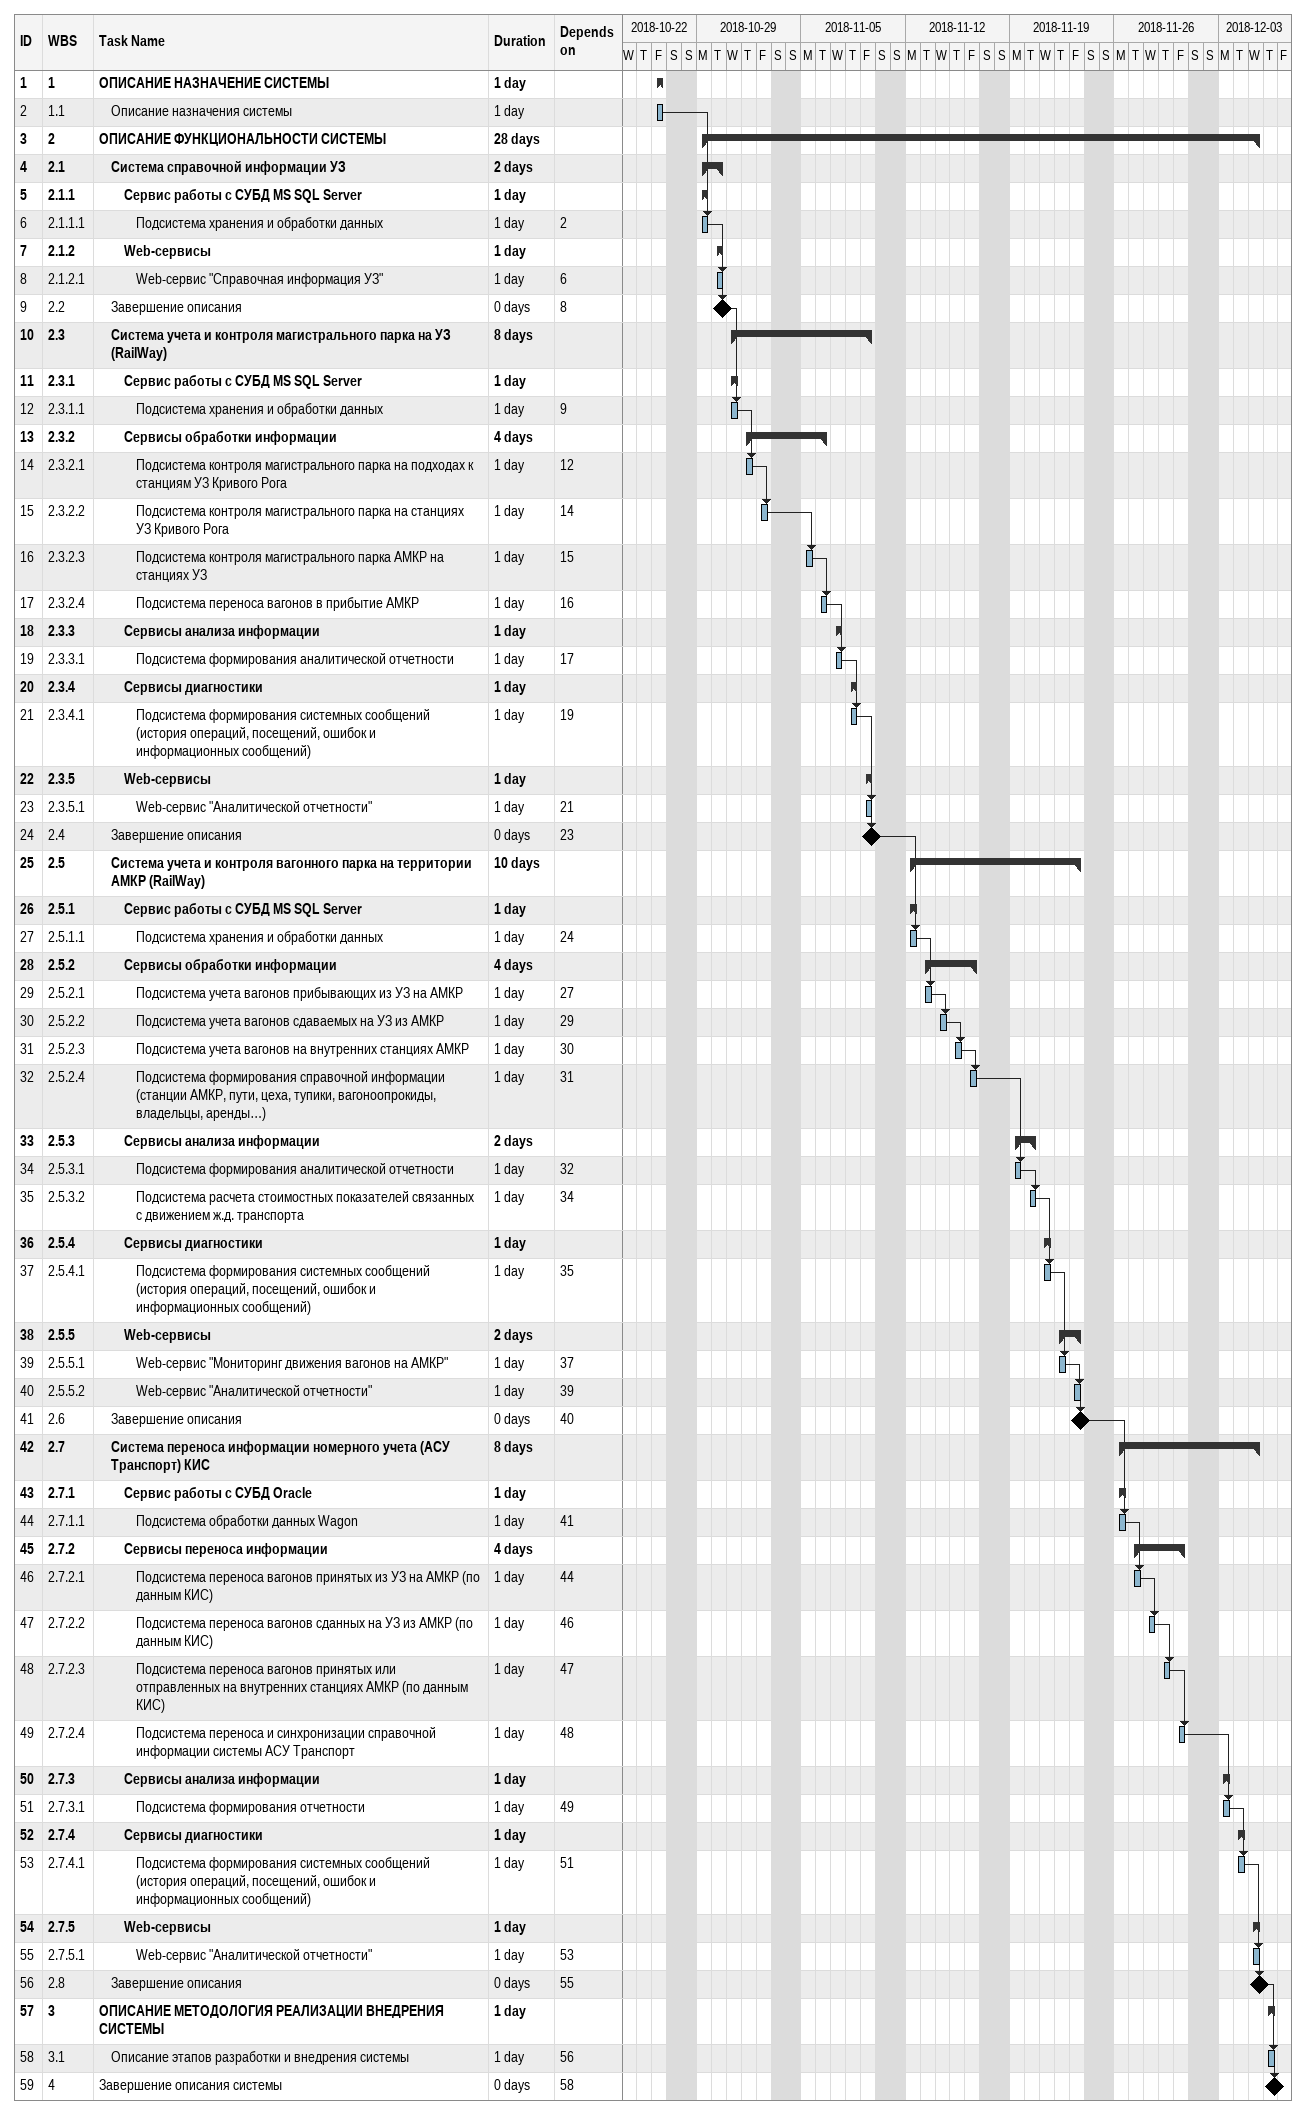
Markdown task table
| ID | WBS | Task | Duration | Start | Finish | Predecessors |
|---|---|---|---|---|---|---|
| 1 | 1 | **ОПИСАНИЕ НАЗНАЧЕНИЕ СИСТЕМЫ** | 1d | 2018-10-26 | 2018-10-26 |  |
| 2 | 1.1 | Описание назначения системы | 1d | 2018-10-26 | 2018-10-26 |  |
| 3 | 2 | **ОПИСАНИЕ ФУНКЦИОНАЛЬНОСТИ СИСТЕМЫ** | 28d | 2018-10-29 | 2018-12-05 |  |
| 4 | 2.1 | **Система справочной информации УЗ** | 2d | 2018-10-29 | 2018-10-30 |  |
| 5 | 2.1.1 | **Сервис работы с СУБД MS SQL Server** | 1d | 2018-10-29 | 2018-10-29 |  |
| 6 | 2.1.1.1 | Подсистема хранения и обработки данных | 1d | 2018-10-29 | 2018-10-29 | 2 |
| 7 | 2.1.2 | **Web-сервисы** | 1d | 2018-10-30 | 2018-10-30 |  |
| 8 | 2.1.2.1 | Web-сервис "Справочная информация УЗ" | 1d | 2018-10-30 | 2018-10-30 | 6 |
| 9 | 2.2 | Завершение описания | 0d | 2018-10-30 | 2018-10-30 | 8 |
| 10 | 2.3 | **Система учета и контроля магистрального парка на УЗ (RailWay)** | 8d | 2018-10-31 | 2018-11-09 |  |
| 11 | 2.3.1 | **Сервис работы с СУБД MS SQL Server** | 1d | 2018-10-31 | 2018-10-31 |  |
| 12 | 2.3.1.1 | Подсистема хранения и обработки данных | 1d | 2018-10-31 | 2018-10-31 | 9 |
| 13 | 2.3.2 | **Сервисы обработки информации** | 4d | 2018-11-01 | 2018-11-06 |  |
| 14 | 2.3.2.1 | Подсистема контроля магистрального парка на подходах к станциям УЗ Кривого Рога | 1d | 2018-11-01 | 2018-11-01 | 12 |
| 15 | 2.3.2.2 | Подсистема контроля магистрального парка на станциях УЗ Кривого Рога | 1d | 2018-11-02 | 2018-11-02 | 14 |
| 16 | 2.3.2.3 | Подсистема контроля магистрального парка АМКР на станциях УЗ | 1d | 2018-11-05 | 2018-11-05 | 15 |
| 17 | 2.3.2.4 | Подсистема переноса вагонов в прибытие АМКР | 1d | 2018-11-06 | 2018-11-06 | 16 |
| 18 | 2.3.3 | **Сервисы анализа информации** | 1d | 2018-11-07 | 2018-11-07 |  |
| 19 | 2.3.3.1 | Подсистема формирования аналитической отчетности | 1d | 2018-11-07 | 2018-11-07 | 17 |
| 20 | 2.3.4 | **Сервисы диагностики** | 1d | 2018-11-08 | 2018-11-08 |  |
| 21 | 2.3.4.1 | Подсистема формирования системных сообщений (история операций, посещений, ошибок и информационных сообщений) | 1d | 2018-11-08 | 2018-11-08 | 19 |
| 22 | 2.3.5 | **Web-сервисы** | 1d | 2018-11-09 | 2018-11-09 |  |
| 23 | 2.3.5.1 | Web-сервис "Аналитической отчетности" | 1d | 2018-11-09 | 2018-11-09 | 21 |
| 24 | 2.4 | Завершение описания | 0d | 2018-11-09 | 2018-11-09 | 23 |
| 25 | 2.5 | **Система учета и контроля вагонного парка на территории АМКР (RailWay)** | 10d | 2018-11-12 | 2018-11-23 |  |
| 26 | 2.5.1 | **Сервис работы с СУБД MS SQL Server** | 1d | 2018-11-12 | 2018-11-12 |  |
| 27 | 2.5.1.1 | Подсистема хранения и обработки данных | 1d | 2018-11-12 | 2018-11-12 | 24 |
| 28 | 2.5.2 | **Сервисы обработки информации** | 4d | 2018-11-13 | 2018-11-16 |  |
| 29 | 2.5.2.1 | Подсистема учета вагонов прибывающих из УЗ на АМКР | 1d | 2018-11-13 | 2018-11-13 | 27 |
| 30 | 2.5.2.2 | Подсистема учета вагонов сдаваемых на УЗ из АМКР | 1d | 2018-11-14 | 2018-11-14 | 29 |
| 31 | 2.5.2.3 | Подсистема учета вагонов на внутренних станциях АМКР | 1d | 2018-11-15 | 2018-11-15 | 30 |
| 32 | 2.5.2.4 | Подсистема формирования справочной информации (станции АМКР, пути, цеха, тупики, вагоноопрокиды, владельцы, аренды…) | 1d | 2018-11-16 | 2018-11-16 | 31 |
| 33 | 2.5.3 | **Сервисы анализа информации** | 2d | 2018-11-19 | 2018-11-20 |  |
| 34 | 2.5.3.1 | Подсистема формирования аналитической отчетности | 1d | 2018-11-19 | 2018-11-19 | 32 |
| 35 | 2.5.3.2 | Подсистема расчета стоимостных показателей связанных с движением ж.д. транспорта | 1d | 2018-11-20 | 2018-11-20 | 34 |
| 36 | 2.5.4 | **Сервисы диагностики** | 1d | 2018-11-21 | 2018-11-21 |  |
| 37 | 2.5.4.1 | Подсистема формирования системных сообщений (история операций, посещений, ошибок и информационных сообщений) | 1d | 2018-11-21 | 2018-11-21 | 35 |
| 38 | 2.5.5 | **Web-сервисы** | 2d | 2018-11-22 | 2018-11-23 |  |
| 39 | 2.5.5.1 | Web-сервис "Мониторинг движения вагонов на АМКР" | 1d | 2018-11-22 | 2018-11-22 | 37 |
| 40 | 2.5.5.2 | Web-сервис "Аналитической отчетности" | 1d | 2018-11-23 | 2018-11-23 | 39 |
| 41 | 2.6 | Завершение описания | 0d | 2018-11-23 | 2018-11-23 | 40 |
| 42 | 2.7 | **Система переноса информации номерного учета (АСУ Транспорт) КИС** | 8d | 2018-11-26 | 2018-12-05 |  |
| 43 | 2.7.1 | **Сервис работы с СУБД Oracle** | 1d | 2018-11-26 | 2018-11-26 |  |
| 44 | 2.7.1.1 | Подсистема обработки данных Wagon | 1d | 2018-11-26 | 2018-11-26 | 41 |
| 45 | 2.7.2 | **Сервисы переноса информации** | 4d | 2018-11-27 | 2018-11-30 |  |
| 46 | 2.7.2.1 | Подсистема переноса вагонов принятых из УЗ на АМКР (по данным КИС) | 1d | 2018-11-27 | 2018-11-27 | 44 |
| 47 | 2.7.2.2 | Подсистема переноса вагонов сданных на УЗ из АМКР (по данным КИС) | 1d | 2018-11-28 | 2018-11-28 | 46 |
| 48 | 2.7.2.3 | Подсистема переноса вагонов принятых или отправленных на внутренних станциях АМКР (по данным КИС) | 1d | 2018-11-29 | 2018-11-29 | 47 |
| 49 | 2.7.2.4 | Подсистема переноса и синхронизации справочной информации системы АСУ Транспорт | 1d | 2018-11-30 | 2018-11-30 | 48 |
| 50 | 2.7.3 | **Сервисы анализа информации** | 1d | 2018-12-03 | 2018-12-03 |  |
| 51 | 2.7.3.1 | Подсистема формирования отчетности | 1d | 2018-12-03 | 2018-12-03 | 49 |
| 52 | 2.7.4 | **Сервисы диагностики** | 1d | 2018-12-04 | 2018-12-04 |  |
| 53 | 2.7.4.1 | Подсистема формирования системных сообщений (история операций, посещений, ошибок и информационных сообщений) | 1d | 2018-12-04 | 2018-12-04 | 51 |
| 54 | 2.7.5 | **Web-сервисы** | 1d | 2018-12-05 | 2018-12-05 |  |
| 55 | 2.7.5.1 | Web-сервис "Аналитической отчетности" | 1d | 2018-12-05 | 2018-12-05 | 53 |
| 56 | 2.8 | Завершение описания | 0d | 2018-12-05 | 2018-12-05 | 55 |
| 57 | 3 | **ОПИСАНИЕ МЕТОДОЛОГИЯ РЕАЛИЗАЦИИ ВНЕДРЕНИЯ СИСТЕМЫ** | 1d | 2018-12-06 | 2018-12-06 |  |
| 58 | 3.1 | Описание этапов разработки и внедрения системы | 1d | 2018-12-06 | 2018-12-06 | 56 |
| 59 | 4 | Завершение описания системы | 0d | 2018-12-06 | 2018-12-06 | 58 |
